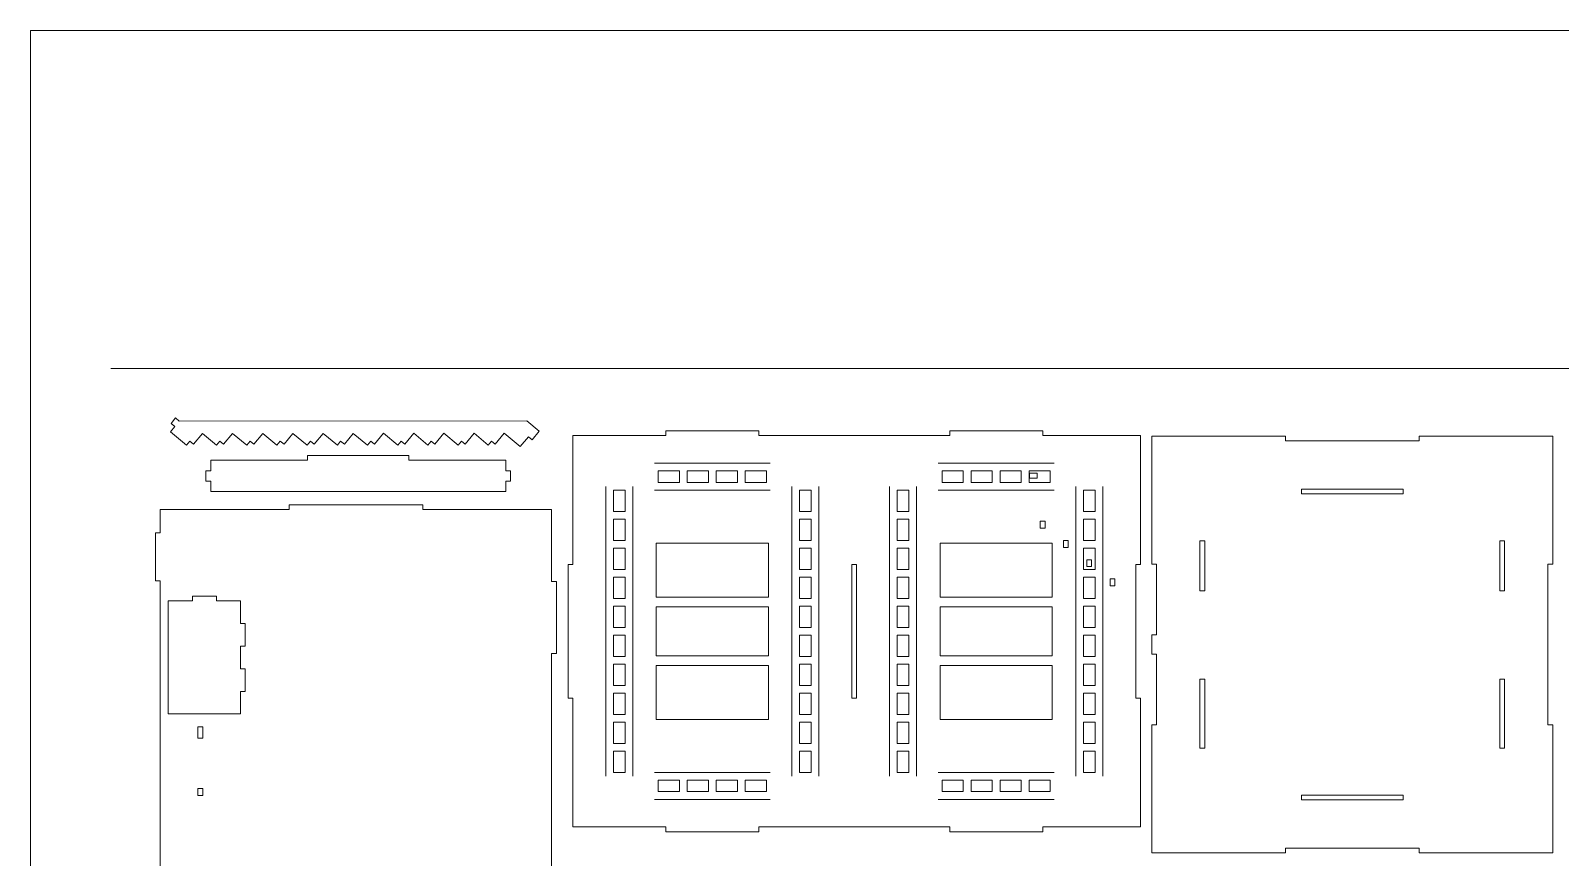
# Model space of a CAD drawing. Header units: centimetres. Extents: x -82 to 82, y -72 to 72.
# Drawn here: x -82.5 to 12.9, y 20.9 to 72.5 of the extents above; entities that cross this region are included whole.
import ezdxf

# ---------------------------------------------------------------- set-up
doc = ezdxf.new("R2010")
doc.units = ezdxf.units.CM
doc.header["$MEASUREMENT"] = 0
doc.layers.add('Camada 1', color=7, linetype='Continuous')

msp = doc.modelspace()

# ---------------------------------------------------------------- linework, layer by layer
at = {"layer": 'Camada 1', "color": 2, "lineweight": 9}
msp.add_open_spline([(-82.5, 72.5), (-82.5, 72.5), (82.5, 72.5), (82.5, 72.5), (82.5, 72.5), (82.5, -72.5), (82.5, -72.5), (82.5, -72.5), (-82.5, -72.5), (-82.5, -72.5), (-82.5, -72.5), (-82.5, 72.5), (-82.5, 72.5)], degree=3, knots=[0, 0, 0, 0, 0.25, 0.25, 0.25, 0.5, 0.5, 0.5, 0.75, 0.75, 0.75, 1, 1, 1, 1], dxfattribs=at)
at = {"layer": 'Camada 1', "lineweight": 9}
msp.add_open_spline([(-77.495, 51.4355), (-77.495, 51.4355), (77.505, 51.4355), (77.505, 51.4355)], degree=3, dxfattribs=at)
at = {"layer": 'Camada 1', "color": 250, "lineweight": 9}
for points, knots in [([(-73.45795, 48.3459), (-73.45795, 48.3459), (-73.2268, 48.15467), (-73.2268, 48.15467), (-73.2268, 48.15467), (-51.54621, 48.16281), (-51.54621, 48.16281), (-51.54621, 48.16281), (-50.77569, 47.52538), (-50.77569, 47.52538), (-50.77569, 47.52538), (-51.22189, 46.98602), (-51.22189, 46.98602), (-51.22189, 46.98602), (-51.45304, 47.17725), (-51.45304, 47.17725), (-51.45304, 47.17725), (-51.96298, 46.56084), (-51.96298, 46.56084), (-51.96298, 46.56084), (-52.96465, 47.38949), (-52.96465, 47.38949), (-52.96465, 47.38949), (-53.5224, 46.71529), (-53.5224, 46.71529), (-53.5224, 46.71529), (-53.75355, 46.90652), (-53.75355, 46.90652), (-53.75355, 46.90652), (-53.96071, 46.6561), (-53.96071, 46.6561), (-53.96071, 46.6561), (-54.8468, 47.38914), (-54.8468, 47.38914), (-54.8468, 47.38914), (-55.40455, 46.71494), (-55.40455, 46.71494), (-55.40455, 46.71494), (-55.6357, 46.90617), (-55.6357, 46.90617), (-55.6357, 46.90617), (-55.84286, 46.65575), (-55.84286, 46.65575), (-55.84286, 46.65575), (-56.72895, 47.38879), (-56.72895, 47.38879), (-56.72895, 47.38879), (-57.2867, 46.71459), (-57.2867, 46.71459), (-57.2867, 46.71459), (-57.51785, 46.90582), (-57.51785, 46.90582), (-57.51785, 46.90582), (-57.72502, 46.6554), (-57.72502, 46.6554), (-57.72502, 46.6554), (-58.61111, 47.38844), (-58.61111, 47.38844), (-58.61111, 47.38844), (-59.16885, 46.71424), (-59.16885, 46.71424), (-59.16885, 46.71424), (-59.40001, 46.90547), (-59.40001, 46.90547), (-59.40001, 46.90547), (-59.60717, 46.65505), (-59.60717, 46.65505), (-59.60717, 46.65505), (-60.49326, 47.38809), (-60.49326, 47.38809), (-60.49326, 47.38809), (-61.05101, 46.71389), (-61.05101, 46.71389), (-61.05101, 46.71389), (-61.28216, 46.90511), (-61.28216, 46.90511), (-61.28216, 46.90511), (-61.48932, 46.6547), (-61.48932, 46.6547), (-61.48932, 46.6547), (-62.37541, 47.38774), (-62.37541, 47.38774), (-62.37541, 47.38774), (-62.93316, 46.71354), (-62.93316, 46.71354), (-62.93316, 46.71354), (-63.16431, 46.90476), (-63.16431, 46.90476), (-63.16431, 46.90476), (-63.37148, 46.65435), (-63.37148, 46.65435), (-63.37148, 46.65435), (-64.25757, 47.38738), (-64.25757, 47.38738), (-64.25757, 47.38738), (-64.81531, 46.71319), (-64.81531, 46.71319), (-64.81531, 46.71319), (-65.0457, 46.90377), (-65.0457, 46.90377), (-65.0457, 46.90377), (-65.25286, 46.65336), (-65.25286, 46.65336), (-65.25286, 46.65336), (-66.13972, 47.38703), (-66.13972, 47.38703), (-66.13972, 47.38703), (-66.69746, 46.71283), (-66.69746, 46.71283), (-66.69746, 46.71283), (-66.92862, 46.90406), (-66.92862, 46.90406), (-66.92862, 46.90406), (-67.13578, 46.65364), (-67.13578, 46.65364), (-67.13578, 46.65364), (-68.02187, 47.38668), (-68.02187, 47.38668), (-68.02187, 47.38668), (-68.57962, 46.71248), (-68.57962, 46.71248), (-68.57962, 46.71248), (-68.81077, 46.90371), (-68.81077, 46.90371), (-68.81077, 46.90371), (-69.01793, 46.65329), (-69.01793, 46.65329), (-69.01793, 46.65329), (-69.90402, 47.38633), (-69.90402, 47.38633), (-69.90402, 47.38633), (-70.46177, 46.71213), (-70.46177, 46.71213), (-70.46177, 46.71213), (-70.69292, 46.90336), (-70.69292, 46.90336), (-70.69292, 46.90336), (-70.90009, 46.65294), (-70.90009, 46.65294), (-70.90009, 46.65294), (-71.78618, 47.38598), (-71.78618, 47.38598), (-71.78618, 47.38598), (-72.34392, 46.71178), (-72.34392, 46.71178), (-72.34392, 46.71178), (-72.57508, 46.90301), (-72.57508, 46.90301), (-72.57508, 46.90301), (-72.78224, 46.65259), (-72.78224, 46.65259), (-72.78224, 46.65259), (-73.78391, 47.48124), (-73.78391, 47.48124), (-73.78391, 47.48124), (-73.50535, 47.81796), (-73.50535, 47.81796), (-73.50535, 47.81796), (-73.73651, 48.00918), (-73.73651, 48.00918), (-73.73651, 48.00918), (-73.45795, 48.3459), (-73.45795, 48.3459)], [0, 0, 0, 0, 0.01851852, 0.01851852, 0.01851852, 0.03703704, 0.03703704, 0.03703704, 0.05555556, 0.05555556, 0.05555556, 0.07407407, 0.07407407, 0.07407407, 0.09259259, 0.09259259, 0.09259259, 0.11111111, 0.11111111, 0.11111111, 0.12962963, 0.12962963, 0.12962963, 0.14814815, 0.14814815, 0.14814815, 0.16666667, 0.16666667, 0.16666667, 0.18518519, 0.18518519, 0.18518519, 0.2037037, 0.2037037, 0.2037037, 0.22222222, 0.22222222, 0.22222222, 0.24074074, 0.24074074, 0.24074074, 0.25925926, 0.25925926, 0.25925926, 0.27777778, 0.27777778, 0.27777778, 0.2962963, 0.2962963, 0.2962963, 0.31481481, 0.31481481, 0.31481481, 0.33333333, 0.33333333, 0.33333333, 0.35185185, 0.35185185, 0.35185185, 0.37037037, 0.37037037, 0.37037037, 0.38888889, 0.38888889, 0.38888889, 0.40740741, 0.40740741, 0.40740741, 0.42592593, 0.42592593, 0.42592593, 0.44444444, 0.44444444, 0.44444444, 0.46296296, 0.46296296, 0.46296296, 0.48148148, 0.48148148, 0.48148148, 0.5, 0.5, 0.5, 0.51851852, 0.51851852, 0.51851852, 0.53703704, 0.53703704, 0.53703704, 0.55555556, 0.55555556, 0.55555556, 0.57407407, 0.57407407, 0.57407407, 0.59259259, 0.59259259, 0.59259259, 0.61111111, 0.61111111, 0.61111111, 0.62962963, 0.62962963, 0.62962963, 0.64814815, 0.64814815, 0.64814815, 0.66666667, 0.66666667, 0.66666667, 0.68518519, 0.68518519, 0.68518519, 0.7037037, 0.7037037, 0.7037037, 0.72222222, 0.72222222, 0.72222222, 0.74074074, 0.74074074, 0.74074074, 0.75925926, 0.75925926, 0.75925926, 0.77777778, 0.77777778, 0.77777778, 0.7962963, 0.7962963, 0.7962963, 0.81481481, 0.81481481, 0.81481481, 0.83333333, 0.83333333, 0.83333333, 0.85185185, 0.85185185, 0.85185185, 0.87037037, 0.87037037, 0.87037037, 0.88888889, 0.88888889, 0.88888889, 0.90740741, 0.90740741, 0.90740741, 0.92592593, 0.92592593, 0.92592593, 0.94444444, 0.94444444, 0.94444444, 0.96296296, 0.96296296, 0.96296296, 0.98148148, 0.98148148, 0.98148148, 1, 1, 1, 1]), ([(-48.68619, 22.84511), (-48.68619, 22.84511), (-48.68619, 30.87811), (-48.68619, 30.87811), (-48.68619, 30.87811), (-48.98619, 30.87811), (-48.98619, 30.87811), (-48.98619, 30.87811), (-48.98619, 39.21211), (-48.98619, 39.21211), (-48.98619, 39.21211), (-48.68619, 39.21211), (-48.68619, 39.21211), (-48.68619, 39.21211), (-48.68619, 47.24511), (-48.68619, 47.24511), (-48.68619, 47.24511), (-42.88619, 47.24511), (-42.88619, 47.24511), (-42.88619, 47.24511), (-42.88619, 47.54511), (-42.88619, 47.54511), (-42.88619, 47.54511), (-37.08619, 47.54511), (-37.08619, 47.54511), (-37.08619, 47.54511), (-37.08619, 47.24511), (-37.08619, 47.24511), (-37.08619, 47.24511), (-25.18619, 47.24511), (-25.18619, 47.24511), (-25.18619, 47.24511), (-25.18619, 47.54511), (-25.18619, 47.54511), (-25.18619, 47.54511), (-19.38619, 47.54511), (-19.38619, 47.54511), (-19.38619, 47.54511), (-19.38619, 47.24511), (-19.38619, 47.24511), (-19.38619, 47.24511), (-13.58619, 47.24511), (-13.58619, 47.24511), (-13.58619, 47.24511), (-13.28619, 47.24511), (-13.28619, 47.24511), (-13.28619, 47.24511), (-13.28619, 39.21211), (-13.28619, 39.21211), (-13.28619, 39.21211), (-13.58619, 39.21211), (-13.58619, 39.21211), (-13.58619, 39.21211), (-13.58619, 30.87811), (-13.58619, 30.87811), (-13.58619, 30.87811), (-13.28619, 30.87811), (-13.28619, 30.87811), (-13.28619, 30.87811), (-13.28619, 22.84511), (-13.28619, 22.84511), (-13.28619, 22.84511), (-13.58619, 22.84511), (-13.58619, 22.84511), (-13.58619, 22.84511), (-19.38619, 22.84511), (-19.38619, 22.84511), (-19.38619, 22.84511), (-19.38619, 22.54511), (-19.38619, 22.54511), (-19.38619, 22.54511), (-25.18619, 22.54511), (-25.18619, 22.54511), (-25.18619, 22.54511), (-25.18619, 22.84511), (-25.18619, 22.84511), (-25.18619, 22.84511), (-37.08619, 22.84511), (-37.08619, 22.84511), (-37.08619, 22.84511), (-37.08619, 22.54511), (-37.08619, 22.54511), (-37.08619, 22.54511), (-42.88619, 22.54511), (-42.88619, 22.54511), (-42.88619, 22.54511), (-42.88619, 22.84511), (-42.88619, 22.84511), (-42.88619, 22.84511), (-48.68619, 22.84511), (-48.68619, 22.84511)], [0, 0, 0, 0, 0.03333333, 0.03333333, 0.03333333, 0.06666667, 0.06666667, 0.06666667, 0.1, 0.1, 0.1, 0.13333333, 0.13333333, 0.13333333, 0.16666667, 0.16666667, 0.16666667, 0.2, 0.2, 0.2, 0.23333333, 0.23333333, 0.23333333, 0.26666667, 0.26666667, 0.26666667, 0.3, 0.3, 0.3, 0.33333333, 0.33333333, 0.33333333, 0.36666667, 0.36666667, 0.36666667, 0.4, 0.4, 0.4, 0.43333333, 0.43333333, 0.43333333, 0.46666667, 0.46666667, 0.46666667, 0.5, 0.5, 0.5, 0.53333333, 0.53333333, 0.53333333, 0.56666667, 0.56666667, 0.56666667, 0.6, 0.6, 0.6, 0.63333333, 0.63333333, 0.63333333, 0.66666667, 0.66666667, 0.66666667, 0.7, 0.7, 0.7, 0.73333333, 0.73333333, 0.73333333, 0.76666667, 0.76666667, 0.76666667, 0.8, 0.8, 0.8, 0.83333333, 0.83333333, 0.83333333, 0.86666667, 0.86666667, 0.86666667, 0.9, 0.9, 0.9, 0.93333333, 0.93333333, 0.93333333, 0.96666667, 0.96666667, 0.96666667, 1, 1, 1, 1]), ([(-12.58032, 33.62028), (-12.58032, 33.62028), (-12.58032, 34.82028), (-12.58032, 34.82028), (-12.58032, 34.82028), (-12.28032, 34.82028), (-12.28032, 34.82028), (-12.28032, 34.82028), (-12.28032, 39.22028), (-12.28032, 39.22028), (-12.28032, 39.22028), (-12.58032, 39.22028), (-12.58032, 39.22028), (-12.58032, 39.22028), (-12.58032, 47.22028), (-12.58032, 47.22028), (-12.58032, 47.22028), (-4.24632, 47.22028), (-4.24632, 47.22028), (-4.24632, 47.22028), (-4.24632, 46.92028), (-4.24632, 46.92028), (-4.24632, 46.92028), (4.08668, 46.92028), (4.08668, 46.92028), (4.08668, 46.92028), (4.08668, 47.22028), (4.08668, 47.22028), (4.08668, 47.22028), (12.41968, 47.22028), (12.41968, 47.22028), (12.41968, 47.22028), (12.41968, 39.22028), (12.41968, 39.22028), (12.41968, 39.22028), (12.11968, 39.22028), (12.11968, 39.22028), (12.11968, 39.22028), (12.11968, 29.22029), (12.11968, 29.22029), (12.11968, 29.22029), (12.41968, 29.22029), (12.41968, 29.22029), (12.41968, 29.22029), (12.41968, 21.22029), (12.41968, 21.22029), (12.41968, 21.22029), (4.08668, 21.22029), (4.08668, 21.22029), (4.08668, 21.22029), (4.08668, 21.52029), (4.08668, 21.52029), (4.08668, 21.52029), (-4.24632, 21.52029), (-4.24632, 21.52029), (-4.24632, 21.52029), (-4.24632, 21.22029), (-4.24632, 21.22029), (-4.24632, 21.22029), (-12.58032, 21.22029), (-12.58032, 21.22029), (-12.58032, 21.22029), (-12.58032, 29.22029), (-12.58032, 29.22029), (-12.58032, 29.22029), (-12.28032, 29.22029), (-12.28032, 29.22029), (-12.28032, 29.22029), (-12.28032, 33.62028), (-12.28032, 33.62028), (-12.28032, 33.62028), (-12.58032, 33.62028), (-12.58032, 33.62028)], [0, 0, 0, 0, 0.04166667, 0.04166667, 0.04166667, 0.08333333, 0.08333333, 0.08333333, 0.125, 0.125, 0.125, 0.16666667, 0.16666667, 0.16666667, 0.20833333, 0.20833333, 0.20833333, 0.25, 0.25, 0.25, 0.29166667, 0.29166667, 0.29166667, 0.33333333, 0.33333333, 0.33333333, 0.375, 0.375, 0.375, 0.41666667, 0.41666667, 0.41666667, 0.45833333, 0.45833333, 0.45833333, 0.5, 0.5, 0.5, 0.54166667, 0.54166667, 0.54166667, 0.58333333, 0.58333333, 0.58333333, 0.625, 0.625, 0.625, 0.66666667, 0.66666667, 0.66666667, 0.70833333, 0.70833333, 0.70833333, 0.75, 0.75, 0.75, 0.79166667, 0.79166667, 0.79166667, 0.83333333, 0.83333333, 0.83333333, 0.875, 0.875, 0.875, 0.91666667, 0.91666667, 0.91666667, 0.95833333, 0.95833333, 0.95833333, 1, 1, 1, 1]), ([(-52.87022, 44.40515), (-52.87022, 44.40515), (-52.87022, 43.75215), (-52.87022, 43.75215), (-52.87022, 43.75215), (-71.27022, 43.75215), (-71.27022, 43.75215), (-71.27022, 43.75215), (-71.27022, 44.40515), (-71.27022, 44.40515), (-71.27022, 44.40515), (-71.57022, 44.40515), (-71.57022, 44.40515), (-71.57022, 44.40515), (-71.57022, 45.05815), (-71.57022, 45.05815), (-71.57022, 45.05815), (-71.27022, 45.05815), (-71.27022, 45.05815), (-71.27022, 45.05815), (-71.27022, 45.71115), (-71.27022, 45.71115), (-71.27022, 45.71115), (-65.23722, 45.71115), (-65.23722, 45.71115), (-65.23722, 45.71115), (-65.23722, 46.01115), (-65.23722, 46.01115), (-65.23722, 46.01115), (-58.90322, 46.01115), (-58.90322, 46.01115), (-58.90322, 46.01115), (-58.90322, 45.71115), (-58.90322, 45.71115), (-58.90322, 45.71115), (-52.87022, 45.71115), (-52.87022, 45.71115), (-52.87022, 45.71115), (-52.87022, 45.05815), (-52.87022, 45.05815), (-52.87022, 45.05815), (-52.57022, 45.05815), (-52.57022, 45.05815), (-52.57022, 45.05815), (-52.57022, 44.40515), (-52.57022, 44.40515), (-52.57022, 44.40515), (-52.87022, 44.40515), (-52.87022, 44.40515)], [0, 0, 0, 0, 0.0625, 0.0625, 0.0625, 0.125, 0.125, 0.125, 0.1875, 0.1875, 0.1875, 0.25, 0.25, 0.25, 0.3125, 0.3125, 0.3125, 0.375, 0.375, 0.375, 0.4375, 0.4375, 0.4375, 0.5, 0.5, 0.5, 0.5625, 0.5625, 0.5625, 0.625, 0.625, 0.625, 0.6875, 0.6875, 0.6875, 0.75, 0.75, 0.75, 0.8125, 0.8125, 0.8125, 0.875, 0.875, 0.875, 0.9375, 0.9375, 0.9375, 1, 1, 1, 1]), ([(-20.20519, 44.59511), (-20.20519, 44.59511), (-20.20519, 44.89511), (-20.20519, 44.89511), (-20.20519, 44.89511), (-19.72219, 44.89511), (-19.72219, 44.89511), (-19.72219, 44.89511), (-19.72219, 44.59511), (-19.72219, 44.59511), (-19.72219, 44.59511), (-20.20519, 44.59511), (-20.20519, 44.59511)], [0, 0, 0, 0, 0.25, 0.25, 0.25, 0.5, 0.5, 0.5, 0.75, 0.75, 0.75, 1, 1, 1, 1]), ([(-3.24632, 43.61528), (-3.24632, 43.61528), (-3.24632, 43.91528), (-3.24632, 43.91528), (-3.24632, 43.91528), (3.08668, 43.91528), (3.08668, 43.91528), (3.08668, 43.91528), (3.08668, 43.61528), (3.08668, 43.61528), (3.08668, 43.61528), (-3.24632, 43.61528), (-3.24632, 43.61528)], [0, 0, 0, 0, 0.25, 0.25, 0.25, 0.5, 0.5, 0.5, 0.75, 0.75, 0.75, 1, 1, 1, 1]), ([(-74.71115, 2.21921), (-74.71115, 2.21921), (-74.71115, -2.27179), (-74.71115, -2.27179), (-74.71115, -2.27179), (-74.41115, -2.27179), (-74.41115, -2.27179), (-74.41115, -2.27179), (-74.41115, -7.06279), (-74.41115, -7.06279), (-74.41115, -7.06279), (-66.37815, -7.06279), (-66.37815, -7.06279), (-66.37815, -7.06279), (-66.37815, -6.76279), (-66.37815, -6.76279), (-66.37815, -6.76279), (-58.04415, -6.76279), (-58.04415, -6.76279), (-58.04415, -6.76279), (-58.04415, -7.06279), (-58.04415, -7.06279), (-58.04415, -7.06279), (-50.01115, -7.06279), (-50.01115, -7.06279), (-50.01115, -7.06279), (-50.01115, -2.27179), (-50.01115, -2.27179), (-50.01115, -2.27179), (-49.71115, -2.27179), (-49.71115, -2.27179), (-49.71115, -2.27179), (-49.71115, 2.21921), (-49.71115, 2.21921), (-49.71115, 2.21921), (-50.01115, 2.21921), (-50.01115, 2.21921), (-50.01115, 2.21921), (-50.01115, 15.6922), (-50.01115, 15.6922), (-50.01115, 15.6922), (-49.71115, 15.6922), (-49.71115, 15.6922), (-49.71115, 15.6922), (-49.71115, 20.1822), (-49.71115, 20.1822), (-49.71115, 20.1822), (-50.01115, 20.1822), (-50.01115, 20.1822), (-50.01115, 20.1822), (-50.01115, 33.6552), (-50.01115, 33.6552), (-50.01115, 33.6552), (-49.71115, 33.6552), (-49.71115, 33.6552), (-49.71115, 33.6552), (-49.71115, 38.1462), (-49.71115, 38.1462), (-49.71115, 38.1462), (-50.01115, 38.1462), (-50.01115, 38.1462), (-50.01115, 38.1462), (-50.01115, 42.6372), (-50.01115, 42.6372), (-50.01115, 42.6372), (-58.04415, 42.6372), (-58.04415, 42.6372), (-58.04415, 42.6372), (-58.04415, 42.9372), (-58.04415, 42.9372), (-58.04415, 42.9372), (-66.37815, 42.9372), (-66.37815, 42.9372), (-66.37815, 42.9372), (-66.37815, 42.6372), (-66.37815, 42.6372), (-66.37815, 42.6372), (-74.41115, 42.6372), (-74.41115, 42.6372), (-74.41115, 42.6372), (-74.41115, 41.1822), (-74.41115, 41.1822), (-74.41115, 41.1822), (-74.71115, 41.1822), (-74.71115, 41.1822), (-74.71115, 41.1822), (-74.71115, 38.1822), (-74.71115, 38.1822), (-74.71115, 38.1822), (-74.41115, 38.1822), (-74.41115, 38.1822), (-74.41115, 38.1822), (-74.41115, 20.1822), (-74.41115, 20.1822), (-74.41115, 20.1822), (-74.71115, 20.1822), (-74.71115, 20.1822), (-74.71115, 20.1822), (-74.71115, 15.6922), (-74.71115, 15.6922), (-74.71115, 15.6922), (-74.41115, 15.6922), (-74.41115, 15.6922), (-74.41115, 15.6922), (-74.41115, 2.21921), (-74.41115, 2.21921), (-74.41115, 2.21921), (-74.71115, 2.21921), (-74.71115, 2.21921)], [0, 0, 0, 0, 0.02777778, 0.02777778, 0.02777778, 0.05555556, 0.05555556, 0.05555556, 0.08333333, 0.08333333, 0.08333333, 0.11111111, 0.11111111, 0.11111111, 0.13888889, 0.13888889, 0.13888889, 0.16666667, 0.16666667, 0.16666667, 0.19444444, 0.19444444, 0.19444444, 0.22222222, 0.22222222, 0.22222222, 0.25, 0.25, 0.25, 0.27777778, 0.27777778, 0.27777778, 0.30555556, 0.30555556, 0.30555556, 0.33333333, 0.33333333, 0.33333333, 0.36111111, 0.36111111, 0.36111111, 0.38888889, 0.38888889, 0.38888889, 0.41666667, 0.41666667, 0.41666667, 0.44444444, 0.44444444, 0.44444444, 0.47222222, 0.47222222, 0.47222222, 0.5, 0.5, 0.5, 0.52777778, 0.52777778, 0.52777778, 0.55555556, 0.55555556, 0.55555556, 0.58333333, 0.58333333, 0.58333333, 0.61111111, 0.61111111, 0.61111111, 0.63888889, 0.63888889, 0.63888889, 0.66666667, 0.66666667, 0.66666667, 0.69444444, 0.69444444, 0.69444444, 0.72222222, 0.72222222, 0.72222222, 0.75, 0.75, 0.75, 0.77777778, 0.77777778, 0.77777778, 0.80555556, 0.80555556, 0.80555556, 0.83333333, 0.83333333, 0.83333333, 0.86111111, 0.86111111, 0.86111111, 0.88888889, 0.88888889, 0.88888889, 0.91666667, 0.91666667, 0.91666667, 0.94444444, 0.94444444, 0.94444444, 0.97222222, 0.97222222, 0.97222222, 1, 1, 1, 1]), ([(-19.53619, 41.47711), (-19.53619, 41.47711), (-19.53619, 41.91011), (-19.53619, 41.91011), (-19.53619, 41.91011), (-19.23619, 41.91011), (-19.23619, 41.91011), (-19.23619, 41.91011), (-19.23619, 41.47711), (-19.23619, 41.47711), (-19.23619, 41.47711), (-19.53619, 41.47711), (-19.53619, 41.47711)], [0, 0, 0, 0, 0.25, 0.25, 0.25, 0.5, 0.5, 0.5, 0.75, 0.75, 0.75, 1, 1, 1, 1]), ([(-43.48619, 37.17851), (-43.48619, 37.17851), (-36.48619, 37.17851), (-36.48619, 37.17851), (-36.48619, 37.17851), (-36.48619, 40.54511), (-36.48619, 40.54511), (-36.48619, 40.54511), (-43.48619, 40.54511), (-43.48619, 40.54511), (-43.48619, 40.54511), (-43.48619, 37.17851), (-43.48619, 37.17851)], [0, 0, 0, 0, 0.25, 0.25, 0.25, 0.5, 0.5, 0.5, 0.75, 0.75, 0.75, 1, 1, 1, 1]), ([(-25.78619, 37.17851), (-25.78619, 37.17851), (-18.78619, 37.17851), (-18.78619, 37.17851), (-18.78619, 37.17851), (-18.78619, 40.54511), (-18.78619, 40.54511), (-18.78619, 40.54511), (-25.78619, 40.54511), (-25.78619, 40.54511), (-25.78619, 40.54511), (-25.78619, 37.17851), (-25.78619, 37.17851)], [0, 0, 0, 0, 0.25, 0.25, 0.25, 0.5, 0.5, 0.5, 0.75, 0.75, 0.75, 1, 1, 1, 1]), ([(-18.08619, 40.27711), (-18.08619, 40.27711), (-18.08619, 40.71011), (-18.08619, 40.71011), (-18.08619, 40.71011), (-17.78619, 40.71011), (-17.78619, 40.71011), (-17.78619, 40.71011), (-17.78619, 40.27711), (-17.78619, 40.27711), (-17.78619, 40.27711), (-18.08619, 40.27711), (-18.08619, 40.27711)], [0, 0, 0, 0, 0.25, 0.25, 0.25, 0.5, 0.5, 0.5, 0.75, 0.75, 0.75, 1, 1, 1, 1]), ([(-9.58032, 37.57228), (-9.58032, 37.57228), (-9.28032, 37.57228), (-9.28032, 37.57228), (-9.28032, 37.57228), (-9.28032, 40.67628), (-9.28032, 40.67628), (-9.28032, 40.67628), (-9.58032, 40.67628), (-9.58032, 40.67628), (-9.58032, 40.67628), (-9.58032, 37.57228), (-9.58032, 37.57228)], [0, 0, 0, 0, 0.25, 0.25, 0.25, 0.5, 0.5, 0.5, 0.75, 0.75, 0.75, 1, 1, 1, 1]), ([(9.11968, 37.57228), (9.11968, 37.57228), (9.41968, 37.57228), (9.41968, 37.57228), (9.41968, 37.57228), (9.41968, 40.67628), (9.41968, 40.67628), (9.41968, 40.67628), (9.11968, 40.67628), (9.11968, 40.67628), (9.11968, 40.67628), (9.11968, 37.57228), (9.11968, 37.57228)], [0, 0, 0, 0, 0.25, 0.25, 0.25, 0.5, 0.5, 0.5, 0.75, 0.75, 0.75, 1, 1, 1, 1]), ([(-31.28619, 30.87811), (-31.28619, 30.87811), (-31.28619, 39.21211), (-31.28619, 39.21211), (-31.28619, 39.21211), (-30.98619, 39.21211), (-30.98619, 39.21211), (-30.98619, 39.21211), (-30.98619, 30.87811), (-30.98619, 30.87811), (-30.98619, 30.87811), (-31.28619, 30.87811), (-31.28619, 30.87811)], [0, 0, 0, 0, 0.25, 0.25, 0.25, 0.5, 0.5, 0.5, 0.75, 0.75, 0.75, 1, 1, 1, 1]), ([(-16.63619, 39.07711), (-16.63619, 39.07711), (-16.63619, 39.51011), (-16.63619, 39.51011), (-16.63619, 39.51011), (-16.33619, 39.51011), (-16.33619, 39.51011), (-16.33619, 39.51011), (-16.33619, 39.07711), (-16.33619, 39.07711), (-16.33619, 39.07711), (-16.63619, 39.07711), (-16.63619, 39.07711)], [0, 0, 0, 0, 0.25, 0.25, 0.25, 0.5, 0.5, 0.5, 0.75, 0.75, 0.75, 1, 1, 1, 1]), ([(-15.18619, 37.87711), (-15.18619, 37.87711), (-15.18619, 38.31011), (-15.18619, 38.31011), (-15.18619, 38.31011), (-14.88619, 38.31011), (-14.88619, 38.31011), (-14.88619, 38.31011), (-14.88619, 37.87711), (-14.88619, 37.87711), (-14.88619, 37.87711), (-15.18619, 37.87711), (-15.18619, 37.87711)], [0, 0, 0, 0, 0.25, 0.25, 0.25, 0.5, 0.5, 0.5, 0.75, 0.75, 0.75, 1, 1, 1, 1]), ([(-73.91115, 29.8882), (-73.91115, 29.8882), (-73.91115, 36.9372), (-73.91115, 36.9372), (-73.91115, 36.9372), (-72.41115, 36.9372), (-72.41115, 36.9372), (-72.41115, 36.9372), (-72.41115, 37.2372), (-72.41115, 37.2372), (-72.41115, 37.2372), (-70.91115, 37.2372), (-70.91115, 37.2372), (-70.91115, 37.2372), (-70.91115, 36.9372), (-70.91115, 36.9372), (-70.91115, 36.9372), (-69.41115, 36.9372), (-69.41115, 36.9372), (-69.41115, 36.9372), (-69.41115, 35.5272), (-69.41115, 35.5272), (-69.41115, 35.5272), (-69.11115, 35.5272), (-69.11115, 35.5272), (-69.11115, 35.5272), (-69.11115, 34.1172), (-69.11115, 34.1172), (-69.11115, 34.1172), (-69.41115, 34.1172), (-69.41115, 34.1172), (-69.41115, 34.1172), (-69.41115, 32.7082), (-69.41115, 32.7082), (-69.41115, 32.7082), (-69.11115, 32.7082), (-69.11115, 32.7082), (-69.11115, 32.7082), (-69.11115, 31.2982), (-69.11115, 31.2982), (-69.11115, 31.2982), (-69.41115, 31.2982), (-69.41115, 31.2982), (-69.41115, 31.2982), (-69.41115, 29.8882), (-69.41115, 29.8882), (-69.41115, 29.8882), (-73.91115, 29.8882), (-73.91115, 29.8882)], [0, 0, 0, 0, 0.0625, 0.0625, 0.0625, 0.125, 0.125, 0.125, 0.1875, 0.1875, 0.1875, 0.25, 0.25, 0.25, 0.3125, 0.3125, 0.3125, 0.375, 0.375, 0.375, 0.4375, 0.4375, 0.4375, 0.5, 0.5, 0.5, 0.5625, 0.5625, 0.5625, 0.625, 0.625, 0.625, 0.6875, 0.6875, 0.6875, 0.75, 0.75, 0.75, 0.8125, 0.8125, 0.8125, 0.875, 0.875, 0.875, 0.9375, 0.9375, 0.9375, 1, 1, 1, 1]), ([(-36.48619, 36.57851), (-36.48619, 36.57851), (-43.48619, 36.57851), (-43.48619, 36.57851), (-43.48619, 36.57851), (-43.48619, 33.51171), (-43.48619, 33.51171), (-43.48619, 33.51171), (-36.48619, 33.51171), (-36.48619, 33.51171), (-36.48619, 33.51171), (-36.48619, 36.57851), (-36.48619, 36.57851)], [0, 0, 0, 0, 0.25, 0.25, 0.25, 0.5, 0.5, 0.5, 0.75, 0.75, 0.75, 1, 1, 1, 1]), ([(-18.78619, 36.57851), (-18.78619, 36.57851), (-25.78619, 36.57851), (-25.78619, 36.57851), (-25.78619, 36.57851), (-25.78619, 33.51171), (-25.78619, 33.51171), (-25.78619, 33.51171), (-18.78619, 33.51171), (-18.78619, 33.51171), (-18.78619, 33.51171), (-18.78619, 36.57851), (-18.78619, 36.57851)], [0, 0, 0, 0, 0.25, 0.25, 0.25, 0.5, 0.5, 0.5, 0.75, 0.75, 0.75, 1, 1, 1, 1]), ([(-36.48619, 32.91171), (-36.48619, 32.91171), (-43.48619, 32.91171), (-43.48619, 32.91171), (-43.48619, 32.91171), (-43.48619, 29.54511), (-43.48619, 29.54511), (-43.48619, 29.54511), (-36.48619, 29.54511), (-36.48619, 29.54511), (-36.48619, 29.54511), (-36.48619, 32.91171), (-36.48619, 32.91171)], [0, 0, 0, 0, 0.25, 0.25, 0.25, 0.5, 0.5, 0.5, 0.75, 0.75, 0.75, 1, 1, 1, 1]), ([(-18.78619, 32.91171), (-18.78619, 32.91171), (-25.78619, 32.91171), (-25.78619, 32.91171), (-25.78619, 32.91171), (-25.78619, 29.54511), (-25.78619, 29.54511), (-25.78619, 29.54511), (-18.78619, 29.54511), (-18.78619, 29.54511), (-18.78619, 29.54511), (-18.78619, 32.91171), (-18.78619, 32.91171)], [0, 0, 0, 0, 0.25, 0.25, 0.25, 0.5, 0.5, 0.5, 0.75, 0.75, 0.75, 1, 1, 1, 1]), ([(-9.58032, 27.76429), (-9.58032, 27.76429), (-9.58032, 32.06829), (-9.58032, 32.06829), (-9.58032, 32.06829), (-9.28032, 32.06829), (-9.28032, 32.06829), (-9.28032, 32.06829), (-9.28032, 27.76429), (-9.28032, 27.76429), (-9.28032, 27.76429), (-9.58032, 27.76429), (-9.58032, 27.76429)], [0, 0, 0, 0, 0.25, 0.25, 0.25, 0.5, 0.5, 0.5, 0.75, 0.75, 0.75, 1, 1, 1, 1]), ([(9.11968, 27.76429), (9.11968, 27.76429), (9.11968, 32.06829), (9.11968, 32.06829), (9.11968, 32.06829), (9.41968, 32.06829), (9.41968, 32.06829), (9.41968, 32.06829), (9.41968, 27.76429), (9.41968, 27.76429), (9.41968, 27.76429), (9.11968, 27.76429), (9.11968, 27.76429)], [0, 0, 0, 0, 0.25, 0.25, 0.25, 0.5, 0.5, 0.5, 0.75, 0.75, 0.75, 1, 1, 1, 1]), ([(-72.06115, 28.3882), (-72.06115, 28.3882), (-72.06115, 29.0882), (-72.06115, 29.0882), (-72.06115, 29.0882), (-71.76115, 29.0882), (-71.76115, 29.0882), (-71.76115, 29.0882), (-71.76115, 28.3882), (-71.76115, 28.3882), (-71.76115, 28.3882), (-72.06115, 28.3882), (-72.06115, 28.3882)], [0, 0, 0, 0, 0.25, 0.25, 0.25, 0.5, 0.5, 0.5, 0.75, 0.75, 0.75, 1, 1, 1, 1]), ([(-72.06115, 24.8142), (-72.06115, 24.8142), (-72.06115, 25.2512), (-72.06115, 25.2512), (-72.06115, 25.2512), (-71.76115, 25.2512), (-71.76115, 25.2512), (-71.76115, 25.2512), (-71.76115, 24.8142), (-71.76115, 24.8142), (-71.76115, 24.8142), (-72.06115, 24.8142), (-72.06115, 24.8142)], [0, 0, 0, 0, 0.25, 0.25, 0.25, 0.5, 0.5, 0.5, 0.75, 0.75, 0.75, 1, 1, 1, 1]), ([(-3.24632, 24.52529), (-3.24632, 24.52529), (-3.24632, 24.82529), (-3.24632, 24.82529), (-3.24632, 24.82529), (3.08668, 24.82529), (3.08668, 24.82529), (3.08668, 24.82529), (3.08668, 24.52529), (3.08668, 24.52529), (3.08668, 24.52529), (-3.24632, 24.52529), (-3.24632, 24.52529)], [0, 0, 0, 0, 0.25, 0.25, 0.25, 0.5, 0.5, 0.5, 0.75, 0.75, 0.75, 1, 1, 1, 1])]:
    msp.add_open_spline(points, degree=3, knots=knots, dxfattribs=at)
at = {"layer": 'Camada 1', "color": 5, "lineweight": 9}
for points in [[(-43.60065, 45.52704), (-43.60065, 45.52704), (-36.37174, 45.52704), (-36.37174, 45.52704)], [(-25.90065, 45.52704), (-25.90065, 45.52704), (-18.67174, 45.52704), (-18.67174, 45.52704)], [(-46.6368, 26.00897), (-46.6368, 26.00897), (-46.6368, 44.08125), (-46.6368, 44.08125)], [(-44.95005, 26.00897), (-44.95005, 26.00897), (-44.95005, 44.08125), (-44.95005, 44.08125)], [(-35.02234, 26.00897), (-35.02234, 26.00897), (-35.02234, 44.08125), (-35.02234, 44.08125)], [(-33.33559, 26.00897), (-33.33559, 26.00897), (-33.33559, 44.08125), (-33.33559, 44.08125)], [(-28.9368, 26.00897), (-28.9368, 26.00897), (-28.9368, 44.08125), (-28.9368, 44.08125)], [(-27.25005, 26.00897), (-27.25005, 26.00897), (-27.25005, 44.08125), (-27.25005, 44.08125)], [(-17.32234, 26.00897), (-17.32234, 26.00897), (-17.32234, 44.08125), (-17.32234, 44.08125)], [(-15.63559, 26.00897), (-15.63559, 26.00897), (-15.63559, 44.08125), (-15.63559, 44.08125)], [(-43.60065, 43.84029), (-43.60065, 43.84029), (-36.37174, 43.84029), (-36.37174, 43.84029)], [(-25.90065, 43.84029), (-25.90065, 43.84029), (-18.67174, 43.84029), (-18.67174, 43.84029)], [(-43.60065, 26.24993), (-43.60065, 26.24993), (-36.37174, 26.24993), (-36.37174, 26.24993)], [(-25.90065, 26.24993), (-25.90065, 26.24993), (-18.67174, 26.24993), (-18.67174, 26.24993)], [(-43.60065, 24.56318), (-43.60065, 24.56318), (-36.37174, 24.56318), (-36.37174, 24.56318)], [(-25.90065, 24.56318), (-25.90065, 24.56318), (-18.67174, 24.56318), (-18.67174, 24.56318)]]:
    msp.add_open_spline(points, degree=3, dxfattribs=at)
for points in [[(-42.03439, 44.32222), (-42.03439, 44.32222), (-43.35969, 44.32222), (-43.35969, 44.32222), (-43.35969, 44.32222), (-43.35969, 45.04511), (-43.35969, 45.04511), (-43.35969, 45.04511), (-42.03439, 45.04511), (-42.03439, 45.04511), (-42.03439, 45.04511), (-42.03439, 44.32222), (-42.03439, 44.32222)], [(-40.22716, 44.32222), (-40.22716, 44.32222), (-41.55246, 44.32222), (-41.55246, 44.32222), (-41.55246, 44.32222), (-41.55246, 45.04511), (-41.55246, 45.04511), (-41.55246, 45.04511), (-40.22716, 45.04511), (-40.22716, 45.04511), (-40.22716, 45.04511), (-40.22716, 44.32222), (-40.22716, 44.32222)], [(-38.41993, 44.32222), (-38.41993, 44.32222), (-39.74523, 44.32222), (-39.74523, 44.32222), (-39.74523, 44.32222), (-39.74523, 45.04511), (-39.74523, 45.04511), (-39.74523, 45.04511), (-38.41993, 45.04511), (-38.41993, 45.04511), (-38.41993, 45.04511), (-38.41993, 44.32222), (-38.41993, 44.32222)], [(-36.6127, 44.32222), (-36.6127, 44.32222), (-37.938, 44.32222), (-37.938, 44.32222), (-37.938, 44.32222), (-37.938, 45.04511), (-37.938, 45.04511), (-37.938, 45.04511), (-36.6127, 45.04511), (-36.6127, 45.04511), (-36.6127, 45.04511), (-36.6127, 44.32222), (-36.6127, 44.32222)], [(-24.33439, 44.32222), (-24.33439, 44.32222), (-25.65969, 44.32222), (-25.65969, 44.32222), (-25.65969, 44.32222), (-25.65969, 45.04511), (-25.65969, 45.04511), (-25.65969, 45.04511), (-24.33439, 45.04511), (-24.33439, 45.04511), (-24.33439, 45.04511), (-24.33439, 44.32222), (-24.33439, 44.32222)], [(-22.52716, 44.32222), (-22.52716, 44.32222), (-23.85246, 44.32222), (-23.85246, 44.32222), (-23.85246, 44.32222), (-23.85246, 45.04511), (-23.85246, 45.04511), (-23.85246, 45.04511), (-22.52716, 45.04511), (-22.52716, 45.04511), (-22.52716, 45.04511), (-22.52716, 44.32222), (-22.52716, 44.32222)], [(-20.71993, 44.32222), (-20.71993, 44.32222), (-22.04523, 44.32222), (-22.04523, 44.32222), (-22.04523, 44.32222), (-22.04523, 45.04511), (-22.04523, 45.04511), (-22.04523, 45.04511), (-20.71993, 45.04511), (-20.71993, 45.04511), (-20.71993, 45.04511), (-20.71993, 44.32222), (-20.71993, 44.32222)], [(-18.9127, 44.32222), (-18.9127, 44.32222), (-20.238, 44.32222), (-20.238, 44.32222), (-20.238, 44.32222), (-20.238, 45.04511), (-20.238, 45.04511), (-20.238, 45.04511), (-18.9127, 45.04511), (-18.9127, 45.04511), (-18.9127, 45.04511), (-18.9127, 44.32222), (-18.9127, 44.32222)], [(-46.15487, 42.51499), (-46.15487, 42.51499), (-46.15487, 43.84029), (-46.15487, 43.84029), (-46.15487, 43.84029), (-45.43198, 43.84029), (-45.43198, 43.84029), (-45.43198, 43.84029), (-45.43198, 42.51499), (-45.43198, 42.51499), (-45.43198, 42.51499), (-46.15487, 42.51499), (-46.15487, 42.51499)], [(-34.54041, 42.51499), (-34.54041, 42.51499), (-34.54041, 43.84029), (-34.54041, 43.84029), (-34.54041, 43.84029), (-33.81752, 43.84029), (-33.81752, 43.84029), (-33.81752, 43.84029), (-33.81752, 42.51499), (-33.81752, 42.51499), (-33.81752, 42.51499), (-34.54041, 42.51499), (-34.54041, 42.51499)], [(-28.45487, 42.51499), (-28.45487, 42.51499), (-28.45487, 43.84029), (-28.45487, 43.84029), (-28.45487, 43.84029), (-27.73198, 43.84029), (-27.73198, 43.84029), (-27.73198, 43.84029), (-27.73198, 42.51499), (-27.73198, 42.51499), (-27.73198, 42.51499), (-28.45487, 42.51499), (-28.45487, 42.51499)], [(-16.84041, 42.51499), (-16.84041, 42.51499), (-16.84041, 43.84029), (-16.84041, 43.84029), (-16.84041, 43.84029), (-16.11752, 43.84029), (-16.11752, 43.84029), (-16.11752, 43.84029), (-16.11752, 42.51499), (-16.11752, 42.51499), (-16.11752, 42.51499), (-16.84041, 42.51499), (-16.84041, 42.51499)], [(-46.15487, 40.70776), (-46.15487, 40.70776), (-46.15487, 42.03306), (-46.15487, 42.03306), (-46.15487, 42.03306), (-45.43198, 42.03306), (-45.43198, 42.03306), (-45.43198, 42.03306), (-45.43198, 40.70776), (-45.43198, 40.70776), (-45.43198, 40.70776), (-46.15487, 40.70776), (-46.15487, 40.70776)], [(-34.54041, 40.70776), (-34.54041, 40.70776), (-34.54041, 42.03306), (-34.54041, 42.03306), (-34.54041, 42.03306), (-33.81752, 42.03306), (-33.81752, 42.03306), (-33.81752, 42.03306), (-33.81752, 40.70776), (-33.81752, 40.70776), (-33.81752, 40.70776), (-34.54041, 40.70776), (-34.54041, 40.70776)], [(-28.45487, 40.70776), (-28.45487, 40.70776), (-28.45487, 42.03306), (-28.45487, 42.03306), (-28.45487, 42.03306), (-27.73198, 42.03306), (-27.73198, 42.03306), (-27.73198, 42.03306), (-27.73198, 40.70776), (-27.73198, 40.70776), (-27.73198, 40.70776), (-28.45487, 40.70776), (-28.45487, 40.70776)], [(-16.84041, 40.70776), (-16.84041, 40.70776), (-16.84041, 42.03306), (-16.84041, 42.03306), (-16.84041, 42.03306), (-16.11752, 42.03306), (-16.11752, 42.03306), (-16.11752, 42.03306), (-16.11752, 40.70776), (-16.11752, 40.70776), (-16.11752, 40.70776), (-16.84041, 40.70776), (-16.84041, 40.70776)], [(-46.15487, 38.90053), (-46.15487, 38.90053), (-46.15487, 40.22583), (-46.15487, 40.22583), (-46.15487, 40.22583), (-45.43198, 40.22583), (-45.43198, 40.22583), (-45.43198, 40.22583), (-45.43198, 38.90053), (-45.43198, 38.90053), (-45.43198, 38.90053), (-46.15487, 38.90053), (-46.15487, 38.90053)], [(-34.54041, 38.90053), (-34.54041, 38.90053), (-34.54041, 40.22583), (-34.54041, 40.22583), (-34.54041, 40.22583), (-33.81752, 40.22583), (-33.81752, 40.22583), (-33.81752, 40.22583), (-33.81752, 38.90053), (-33.81752, 38.90053), (-33.81752, 38.90053), (-34.54041, 38.90053), (-34.54041, 38.90053)], [(-28.45487, 38.90053), (-28.45487, 38.90053), (-28.45487, 40.22583), (-28.45487, 40.22583), (-28.45487, 40.22583), (-27.73198, 40.22583), (-27.73198, 40.22583), (-27.73198, 40.22583), (-27.73198, 38.90053), (-27.73198, 38.90053), (-27.73198, 38.90053), (-28.45487, 38.90053), (-28.45487, 38.90053)], [(-16.84041, 38.90053), (-16.84041, 38.90053), (-16.84041, 40.22583), (-16.84041, 40.22583), (-16.84041, 40.22583), (-16.11752, 40.22583), (-16.11752, 40.22583), (-16.11752, 40.22583), (-16.11752, 38.90053), (-16.11752, 38.90053), (-16.11752, 38.90053), (-16.84041, 38.90053), (-16.84041, 38.90053)], [(-46.15487, 37.0933), (-46.15487, 37.0933), (-46.15487, 38.4186), (-46.15487, 38.4186), (-46.15487, 38.4186), (-45.43198, 38.4186), (-45.43198, 38.4186), (-45.43198, 38.4186), (-45.43198, 37.0933), (-45.43198, 37.0933), (-45.43198, 37.0933), (-46.15487, 37.0933), (-46.15487, 37.0933)], [(-34.54041, 37.0933), (-34.54041, 37.0933), (-34.54041, 38.4186), (-34.54041, 38.4186), (-34.54041, 38.4186), (-33.81752, 38.4186), (-33.81752, 38.4186), (-33.81752, 38.4186), (-33.81752, 37.0933), (-33.81752, 37.0933), (-33.81752, 37.0933), (-34.54041, 37.0933), (-34.54041, 37.0933)], [(-28.45487, 37.0933), (-28.45487, 37.0933), (-28.45487, 38.4186), (-28.45487, 38.4186), (-28.45487, 38.4186), (-27.73198, 38.4186), (-27.73198, 38.4186), (-27.73198, 38.4186), (-27.73198, 37.0933), (-27.73198, 37.0933), (-27.73198, 37.0933), (-28.45487, 37.0933), (-28.45487, 37.0933)], [(-16.84041, 37.0933), (-16.84041, 37.0933), (-16.84041, 38.4186), (-16.84041, 38.4186), (-16.84041, 38.4186), (-16.11752, 38.4186), (-16.11752, 38.4186), (-16.11752, 38.4186), (-16.11752, 37.0933), (-16.11752, 37.0933), (-16.11752, 37.0933), (-16.84041, 37.0933), (-16.84041, 37.0933)], [(-46.15487, 35.28607), (-46.15487, 35.28607), (-46.15487, 36.61138), (-46.15487, 36.61138), (-46.15487, 36.61138), (-45.43198, 36.61138), (-45.43198, 36.61138), (-45.43198, 36.61138), (-45.43198, 35.28607), (-45.43198, 35.28607), (-45.43198, 35.28607), (-46.15487, 35.28607), (-46.15487, 35.28607)], [(-34.54041, 35.28607), (-34.54041, 35.28607), (-34.54041, 36.61138), (-34.54041, 36.61138), (-34.54041, 36.61138), (-33.81752, 36.61138), (-33.81752, 36.61138), (-33.81752, 36.61138), (-33.81752, 35.28607), (-33.81752, 35.28607), (-33.81752, 35.28607), (-34.54041, 35.28607), (-34.54041, 35.28607)], [(-28.45487, 35.28607), (-28.45487, 35.28607), (-28.45487, 36.61138), (-28.45487, 36.61138), (-28.45487, 36.61138), (-27.73198, 36.61138), (-27.73198, 36.61138), (-27.73198, 36.61138), (-27.73198, 35.28607), (-27.73198, 35.28607), (-27.73198, 35.28607), (-28.45487, 35.28607), (-28.45487, 35.28607)], [(-16.84041, 35.28607), (-16.84041, 35.28607), (-16.84041, 36.61138), (-16.84041, 36.61138), (-16.84041, 36.61138), (-16.11752, 36.61138), (-16.11752, 36.61138), (-16.11752, 36.61138), (-16.11752, 35.28607), (-16.11752, 35.28607), (-16.11752, 35.28607), (-16.84041, 35.28607), (-16.84041, 35.28607)], [(-46.15487, 33.47885), (-46.15487, 33.47885), (-46.15487, 34.80415), (-46.15487, 34.80415), (-46.15487, 34.80415), (-45.43198, 34.80415), (-45.43198, 34.80415), (-45.43198, 34.80415), (-45.43198, 33.47885), (-45.43198, 33.47885), (-45.43198, 33.47885), (-46.15487, 33.47885), (-46.15487, 33.47885)], [(-34.54041, 33.47885), (-34.54041, 33.47885), (-34.54041, 34.80415), (-34.54041, 34.80415), (-34.54041, 34.80415), (-33.81752, 34.80415), (-33.81752, 34.80415), (-33.81752, 34.80415), (-33.81752, 33.47885), (-33.81752, 33.47885), (-33.81752, 33.47885), (-34.54041, 33.47885), (-34.54041, 33.47885)], [(-28.45487, 33.47885), (-28.45487, 33.47885), (-28.45487, 34.80415), (-28.45487, 34.80415), (-28.45487, 34.80415), (-27.73198, 34.80415), (-27.73198, 34.80415), (-27.73198, 34.80415), (-27.73198, 33.47885), (-27.73198, 33.47885), (-27.73198, 33.47885), (-28.45487, 33.47885), (-28.45487, 33.47885)], [(-16.84041, 33.47885), (-16.84041, 33.47885), (-16.84041, 34.80415), (-16.84041, 34.80415), (-16.84041, 34.80415), (-16.11752, 34.80415), (-16.11752, 34.80415), (-16.11752, 34.80415), (-16.11752, 33.47885), (-16.11752, 33.47885), (-16.11752, 33.47885), (-16.84041, 33.47885), (-16.84041, 33.47885)], [(-46.15487, 31.67162), (-46.15487, 31.67162), (-46.15487, 32.99692), (-46.15487, 32.99692), (-46.15487, 32.99692), (-45.43198, 32.99692), (-45.43198, 32.99692), (-45.43198, 32.99692), (-45.43198, 31.67162), (-45.43198, 31.67162), (-45.43198, 31.67162), (-46.15487, 31.67162), (-46.15487, 31.67162)], [(-34.54041, 31.67162), (-34.54041, 31.67162), (-34.54041, 32.99692), (-34.54041, 32.99692), (-34.54041, 32.99692), (-33.81752, 32.99692), (-33.81752, 32.99692), (-33.81752, 32.99692), (-33.81752, 31.67162), (-33.81752, 31.67162), (-33.81752, 31.67162), (-34.54041, 31.67162), (-34.54041, 31.67162)], [(-28.45487, 31.67162), (-28.45487, 31.67162), (-28.45487, 32.99692), (-28.45487, 32.99692), (-28.45487, 32.99692), (-27.73198, 32.99692), (-27.73198, 32.99692), (-27.73198, 32.99692), (-27.73198, 31.67162), (-27.73198, 31.67162), (-27.73198, 31.67162), (-28.45487, 31.67162), (-28.45487, 31.67162)], [(-16.84041, 31.67162), (-16.84041, 31.67162), (-16.84041, 32.99692), (-16.84041, 32.99692), (-16.84041, 32.99692), (-16.11752, 32.99692), (-16.11752, 32.99692), (-16.11752, 32.99692), (-16.11752, 31.67162), (-16.11752, 31.67162), (-16.11752, 31.67162), (-16.84041, 31.67162), (-16.84041, 31.67162)], [(-46.15487, 29.86439), (-46.15487, 29.86439), (-46.15487, 31.18969), (-46.15487, 31.18969), (-46.15487, 31.18969), (-45.43198, 31.18969), (-45.43198, 31.18969), (-45.43198, 31.18969), (-45.43198, 29.86439), (-45.43198, 29.86439), (-45.43198, 29.86439), (-46.15487, 29.86439), (-46.15487, 29.86439)], [(-34.54041, 29.86439), (-34.54041, 29.86439), (-34.54041, 31.18969), (-34.54041, 31.18969), (-34.54041, 31.18969), (-33.81752, 31.18969), (-33.81752, 31.18969), (-33.81752, 31.18969), (-33.81752, 29.86439), (-33.81752, 29.86439), (-33.81752, 29.86439), (-34.54041, 29.86439), (-34.54041, 29.86439)], [(-28.45487, 29.86439), (-28.45487, 29.86439), (-28.45487, 31.18969), (-28.45487, 31.18969), (-28.45487, 31.18969), (-27.73198, 31.18969), (-27.73198, 31.18969), (-27.73198, 31.18969), (-27.73198, 29.86439), (-27.73198, 29.86439), (-27.73198, 29.86439), (-28.45487, 29.86439), (-28.45487, 29.86439)], [(-16.84041, 29.86439), (-16.84041, 29.86439), (-16.84041, 31.18969), (-16.84041, 31.18969), (-16.84041, 31.18969), (-16.11752, 31.18969), (-16.11752, 31.18969), (-16.11752, 31.18969), (-16.11752, 29.86439), (-16.11752, 29.86439), (-16.11752, 29.86439), (-16.84041, 29.86439), (-16.84041, 29.86439)], [(-46.15487, 28.05716), (-46.15487, 28.05716), (-46.15487, 29.38246), (-46.15487, 29.38246), (-46.15487, 29.38246), (-45.43198, 29.38246), (-45.43198, 29.38246), (-45.43198, 29.38246), (-45.43198, 28.05716), (-45.43198, 28.05716), (-45.43198, 28.05716), (-46.15487, 28.05716), (-46.15487, 28.05716)], [(-34.54041, 28.05716), (-34.54041, 28.05716), (-34.54041, 29.38246), (-34.54041, 29.38246), (-34.54041, 29.38246), (-33.81752, 29.38246), (-33.81752, 29.38246), (-33.81752, 29.38246), (-33.81752, 28.05716), (-33.81752, 28.05716), (-33.81752, 28.05716), (-34.54041, 28.05716), (-34.54041, 28.05716)], [(-28.45487, 28.05716), (-28.45487, 28.05716), (-28.45487, 29.38246), (-28.45487, 29.38246), (-28.45487, 29.38246), (-27.73198, 29.38246), (-27.73198, 29.38246), (-27.73198, 29.38246), (-27.73198, 28.05716), (-27.73198, 28.05716), (-27.73198, 28.05716), (-28.45487, 28.05716), (-28.45487, 28.05716)], [(-16.84041, 28.05716), (-16.84041, 28.05716), (-16.84041, 29.38246), (-16.84041, 29.38246), (-16.84041, 29.38246), (-16.11752, 29.38246), (-16.11752, 29.38246), (-16.11752, 29.38246), (-16.11752, 28.05716), (-16.11752, 28.05716), (-16.11752, 28.05716), (-16.84041, 28.05716), (-16.84041, 28.05716)], [(-46.15487, 26.24993), (-46.15487, 26.24993), (-46.15487, 27.57523), (-46.15487, 27.57523), (-46.15487, 27.57523), (-45.43198, 27.57523), (-45.43198, 27.57523), (-45.43198, 27.57523), (-45.43198, 26.24993), (-45.43198, 26.24993), (-45.43198, 26.24993), (-46.15487, 26.24993), (-46.15487, 26.24993)], [(-34.54041, 26.24993), (-34.54041, 26.24993), (-34.54041, 27.57523), (-34.54041, 27.57523), (-34.54041, 27.57523), (-33.81752, 27.57523), (-33.81752, 27.57523), (-33.81752, 27.57523), (-33.81752, 26.24993), (-33.81752, 26.24993), (-33.81752, 26.24993), (-34.54041, 26.24993), (-34.54041, 26.24993)], [(-28.45487, 26.24993), (-28.45487, 26.24993), (-28.45487, 27.57523), (-28.45487, 27.57523), (-28.45487, 27.57523), (-27.73198, 27.57523), (-27.73198, 27.57523), (-27.73198, 27.57523), (-27.73198, 26.24993), (-27.73198, 26.24993), (-27.73198, 26.24993), (-28.45487, 26.24993), (-28.45487, 26.24993)], [(-16.84041, 26.24993), (-16.84041, 26.24993), (-16.84041, 27.57523), (-16.84041, 27.57523), (-16.84041, 27.57523), (-16.11752, 27.57523), (-16.11752, 27.57523), (-16.11752, 27.57523), (-16.11752, 26.24993), (-16.11752, 26.24993), (-16.11752, 26.24993), (-16.84041, 26.24993), (-16.84041, 26.24993)], [(-42.03439, 25.04511), (-42.03439, 25.04511), (-43.35969, 25.04511), (-43.35969, 25.04511), (-43.35969, 25.04511), (-43.35969, 25.768), (-43.35969, 25.768), (-43.35969, 25.768), (-42.03439, 25.768), (-42.03439, 25.768), (-42.03439, 25.768), (-42.03439, 25.04511), (-42.03439, 25.04511)], [(-40.22716, 25.04511), (-40.22716, 25.04511), (-41.55246, 25.04511), (-41.55246, 25.04511), (-41.55246, 25.04511), (-41.55246, 25.768), (-41.55246, 25.768), (-41.55246, 25.768), (-40.22716, 25.768), (-40.22716, 25.768), (-40.22716, 25.768), (-40.22716, 25.04511), (-40.22716, 25.04511)], [(-38.41993, 25.04511), (-38.41993, 25.04511), (-39.74523, 25.04511), (-39.74523, 25.04511), (-39.74523, 25.04511), (-39.74523, 25.768), (-39.74523, 25.768), (-39.74523, 25.768), (-38.41993, 25.768), (-38.41993, 25.768), (-38.41993, 25.768), (-38.41993, 25.04511), (-38.41993, 25.04511)], [(-36.6127, 25.04511), (-36.6127, 25.04511), (-37.938, 25.04511), (-37.938, 25.04511), (-37.938, 25.04511), (-37.938, 25.768), (-37.938, 25.768), (-37.938, 25.768), (-36.6127, 25.768), (-36.6127, 25.768), (-36.6127, 25.768), (-36.6127, 25.04511), (-36.6127, 25.04511)], [(-24.33439, 25.04511), (-24.33439, 25.04511), (-25.65969, 25.04511), (-25.65969, 25.04511), (-25.65969, 25.04511), (-25.65969, 25.768), (-25.65969, 25.768), (-25.65969, 25.768), (-24.33439, 25.768), (-24.33439, 25.768), (-24.33439, 25.768), (-24.33439, 25.04511), (-24.33439, 25.04511)], [(-22.52716, 25.04511), (-22.52716, 25.04511), (-23.85246, 25.04511), (-23.85246, 25.04511), (-23.85246, 25.04511), (-23.85246, 25.768), (-23.85246, 25.768), (-23.85246, 25.768), (-22.52716, 25.768), (-22.52716, 25.768), (-22.52716, 25.768), (-22.52716, 25.04511), (-22.52716, 25.04511)], [(-20.71993, 25.04511), (-20.71993, 25.04511), (-22.04523, 25.04511), (-22.04523, 25.04511), (-22.04523, 25.04511), (-22.04523, 25.768), (-22.04523, 25.768), (-22.04523, 25.768), (-20.71993, 25.768), (-20.71993, 25.768), (-20.71993, 25.768), (-20.71993, 25.04511), (-20.71993, 25.04511)], [(-18.9127, 25.04511), (-18.9127, 25.04511), (-20.238, 25.04511), (-20.238, 25.04511), (-20.238, 25.04511), (-20.238, 25.768), (-20.238, 25.768), (-20.238, 25.768), (-18.9127, 25.768), (-18.9127, 25.768), (-18.9127, 25.768), (-18.9127, 25.04511), (-18.9127, 25.04511)]]:
    msp.add_open_spline(points, degree=3, knots=[0, 0, 0, 0, 0.25, 0.25, 0.25, 0.5, 0.5, 0.5, 0.75, 0.75, 0.75, 1, 1, 1, 1], dxfattribs=at)

doc.saveas('drawing.dxf')
